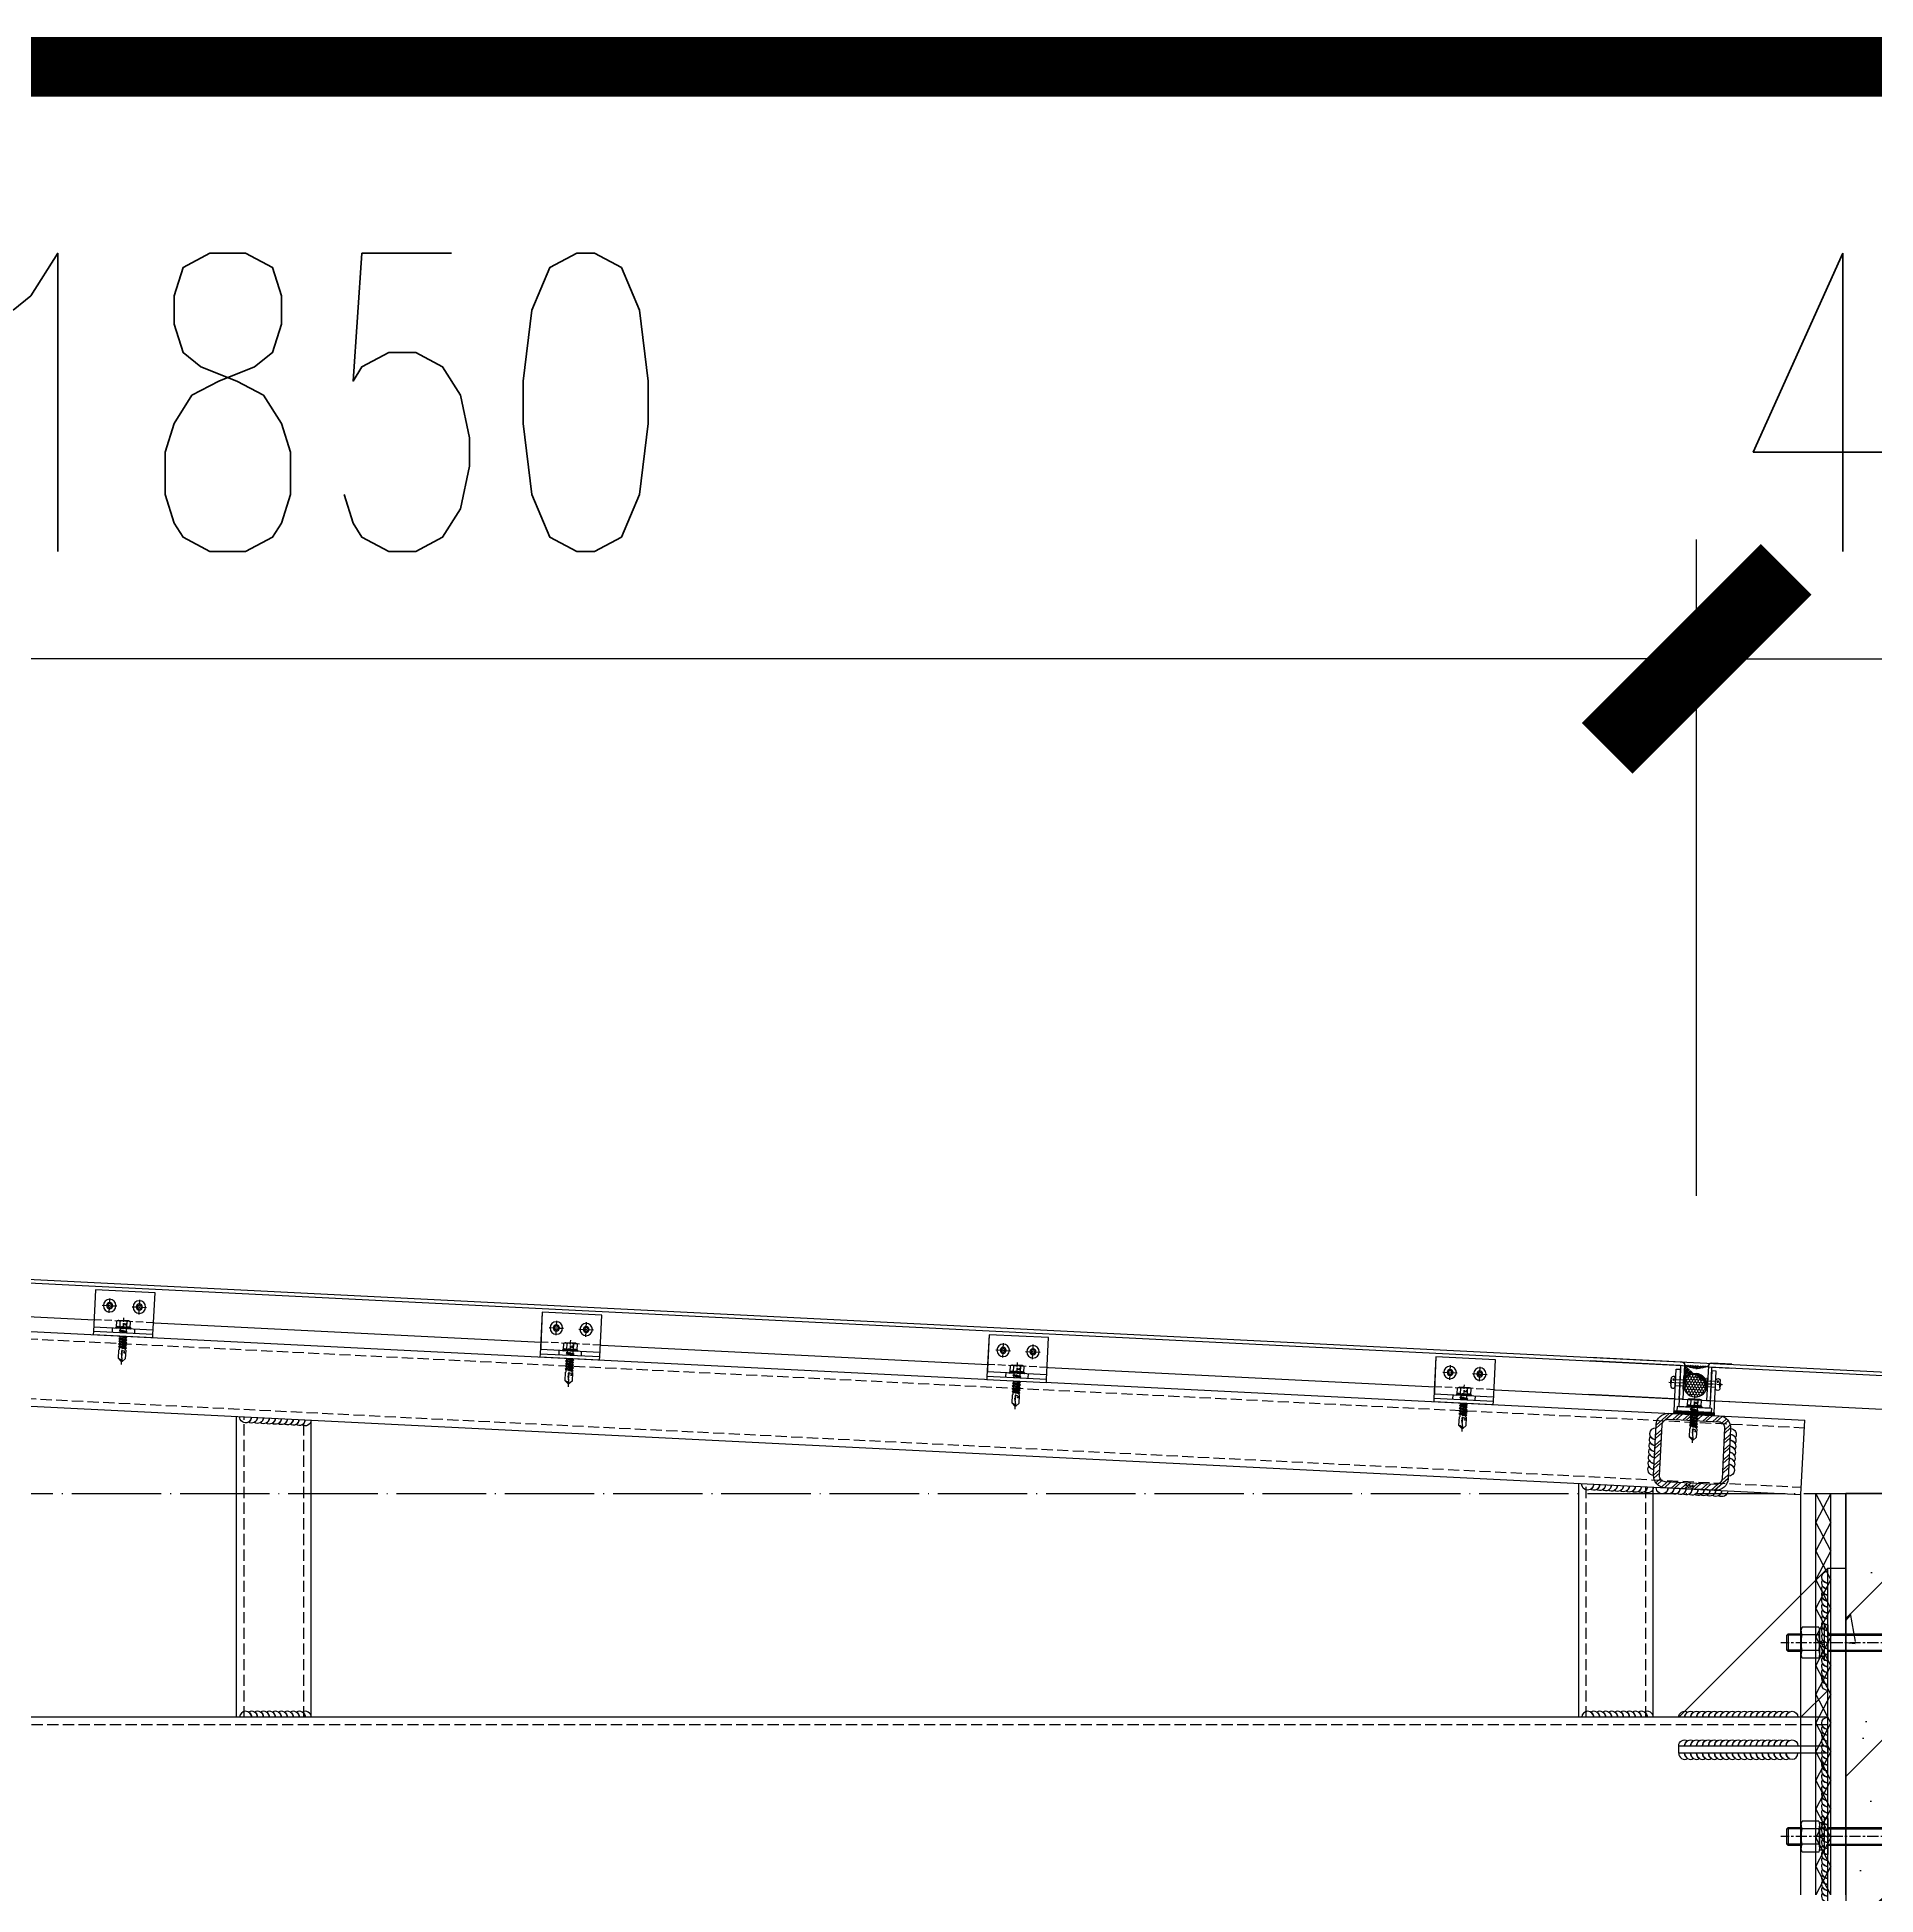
# Model space of a CAD drawing. Extents: x -202236 to 1002404, y -663931 to 1550022.
# Drawn here: x -108079 to -106846, y -327278 to -326032 of the extents above; entities that cross this region are included whole.
import ezdxf
from ezdxf.enums import TextEntityAlignment as Align

# ---------------------------------------------------------------- set-up
doc = ezdxf.new("R2010")
doc.units = 0
for name, pattern in [('CENTER', [2, 1.25, -0.25, 0.25, -0.25]), ('DASH', [0.35, 0.25, -0.1]), ('DOTE', [2.42, 2, -0.2, 0.02, -0.2]), ('ZN-CENTER', [2, 1.25, -0.25, 0.25, -0.25]), ('ZN-DASH', [0.35, 0.25, -0.1])]:
    doc.linetypes.add(name, pattern=pattern)
for name, color, linetype in [('!ZN1-填充-8', 8, 'Continuous'), ('!ZN3-铝板幕墙-3', 3, 'Continuous'), ('!ZN4-辅助材料-1', 1, 'Continuous'), ('!ZN4-配件-11', 11, 'Continuous'), ('!ZN5-钢材投影-40', 40, 'Continuous'), ('!ZN5-钢材断面-2', 2, 'Continuous'), ('!ZN5-铝材投影-112', 112, 'Continuous'), ('!ZN6-虚线-8', 8, 'ZN-DASH'), ('20剖面图$0$PUB_HATCH', 8, 'Continuous'), ('3索引', 3, 'Continuous'), ('A-AXIS-D', 1, 'Continuous'), ('A-AXIS-DOTE', 14, 'DOTE'), ('A-CURTAIN', 134, 'Continuous'), ('A-HATCH-2', 251, 'Continuous'), ('AS-COLN', 6, 'Continuous'), ('DIM', 173, 'Continuous'), ('Fill', 8, 'Continuous'), ('焊缝', 8, 'Continuous')]:
    doc.layers.add(name, color=color, linetype=linetype)
doc.layers.add('@ZN-型材编号（非打印层）', color=8, linetype='Continuous', plot=False)
doc.styles.add('DHTEXT-1', font='ROMANS.shx', dxfattribs={"width": 0.7, "bigfont": 'CHINESE.shx'})
doc.dimstyles.new('ZN80', dxfattribs={"dimscale": 80, "dimtxt": 2.5, "dimasz": 1.5, "dimexe": 1, "dimexo": 2, "dimgap": 0.9, "dimtad": 1, "dimdec": 0, "dimdsep": 46, "dimtxsty": 'DHTEXT-1', "dimblk": 'ARCHTICK', "dimcen": 2.5, "dimclrd": 173, "dimclre": 173, "dimclrt": 7, "dimazin": 2, "dimtfac": 0.4, "dimtdec": 0, "dimtix": 1, "dimtmove": 2, "dimatfit": 3, "dimfxl": 0, "dimtolj": 1, "dimtzin": 0, "dimarcsym": 0})

# ---------------------------------------------------------------- blocks, each defined once
blk = doc.blocks.new('99平面图例外参$0$$LinePat$夹层保温1')
at = {"color": 0}
for p, q in [((0, 0), (96, 0)), ((0, -50), (96, -50)), ((0, -100), (96, -50)), ((96, -100), (0, -50)), ((0, -100), (96, -100)), ((0, -150), (96, -150))]:
    blk.add_line(p, q, dxfattribs=at)
blk = doc.blocks.new('*U252')
at = {"color": 0, "linetype": 'CENTER', "ltscale": 6}
blk.add_line((-14, 0), (255.5, 0), dxfattribs=at)
at = {"linetype": 'ByBlock', "ltscale": 10}
for p, q in [((-10, 7.8), (-10, -7.8)), ((-9.5, 10.4), (-2.5, 10.4)), ((-9.5, 5.2), (-2.5, 5.2)), ((-2.5, 12), (-2.5, -12)), ((-2.5, 12), (0, 12)), ((0, 12), (0, -12)), ((224, 12), (226.5, 12)), ((224, 12), (224, -12)), ((226.5, 12), (226.5, -12)), ((226.5, 9.2), (226.5, -9.2)), ((226.5, 9.2), (229.6, 9.2)), ((226.5, 0), (229.6, 1.1)), ((229.6, 9.2), (229.6, -9.2)), ((229.6, 7.8), (229.6, -7.8)), ((230.1, 10.4), (241.3, 10.4)), ((230.1, 5.2), (241.3, 5.2)), ((241.8, 7.8), (241.8, -7.8)), ((250.5, 6), (250.5, -6)), ((-9.5, -5.2), (-2.5, -5.2)), ((-9.5, -10.4), (-2.5, -10.4)), ((-2.5, -12), (0, -12)), ((224, -12), (226.5, -12)), ((226.5, -1.5), (229.6, -0.4)), ((226.5, -9.2), (229.6, -9.2)), ((230.1, -5.2), (241.3, -5.2)), ((230.1, -10.4), (241.3, -10.4))]:
    blk.add_line(p, q, dxfattribs=at)
blk.add_lwpolyline([(0, 6), (0, -6), (224, -6), (224, 6)], close=True, dxfattribs=at)
for points in [[(224, 5.1), (0, 5.1)], [(241.8, -6), (250.5, -6), (251.4, -5.1), (251.4, 5.1), (250.5, 6), (241.8, 6)], [(241.8, 5.1), (251.4, 5.1)], [(224, -5.1), (0, -5.1)], [(241.8, -5.1), (251.4, -5.1)]]:
    blk.add_lwpolyline(points, dxfattribs=at)
for centre, radius, start, end in [((-3, 7.8), 7, 158.2132, 201.7868), ((17.3, 0), 27.2, 169.0073, 190.9927), ((236.6, 7.8), 7, 158.2132, 201.7868), ((256.9, 0), 27.2, 169.0073, 190.9927), ((234.8, 7.8), 7, 338.2132, 21.7868), ((214.6, 0), 27.2, 349.0073, 10.9927), ((-3, -7.8), 7, 158.2132, 201.7868), ((236.6, -7.8), 7, 158.2132, 201.7868), ((234.8, -7.8), 7, 338.2132, 21.7868)]:
    blk.add_arc(centre, radius, start, end, dxfattribs=at)
at = {"layer": 'Defpoints', "color": 0, "ltscale": 10, "style": 'DHTEXT-1', "width": 0.7}
blk.add_text('M12', height=1.8, rotation=90, dxfattribs=at).set_placement((-5.2, -2.8), align=Align.CENTER)
blk = doc.blocks.new('A$C0163bdc1')
at = {"layer": '!ZN5-钢材投影-40', "ltscale": 20}
for p, q in [((-218, 0), (-218, 360)), ((-218, 360), (-206, 360)), ((-206, 360), (-206, 0)), ((6, 360), (-6, 360)), ((-6, 360), (-6, 0)), ((6, 0), (6, 360)), ((-218, 0), (-206, 0)), ((-6, 0), (6, 0))]:
    blk.add_line(p, q, dxfattribs=at)
at = {"layer": '!ZN4-配件-11', "color": 1}
for p in [(-218, 310), (-218, 180), (-218, 50)]:
    blk.add_blockref('*U252', p, dxfattribs=at)
blk = doc.blocks.new('*U188')
at = {"color": 0, "linetype": 'ZN-CENTER', "ltscale": 3}
blk.add_line((24, 0), (-7.3, 0), dxfattribs=at)
at = {"ltscale": 10}
for p, q in [((-5.4, -3.5), (-5.4, 3.5)), ((-1, 4.6), (-4.9, 4.6)), ((-1, 2.3), (-4.9, 2.3)), ((-0.6, -5.1), (-0.6, 5.1)), ((-0.2, 5.5), (0, 4.8)), ((0, -4.8), (0, 4.8)), ((0, 2.1), (14.3, 2.1)), ((1.4, 2.7), (2.2, -2.7)), ((3.2, 2.7), (4, -2.7)), ((5, 2.7), (5.8, -2.7)), ((6.8, 2.7), (7.6, -2.7)), ((8.6, 2.7), (9.4, -2.7)), ((10.4, 2.7), (11.2, -2.7)), ((12.2, 2.7), (13, -2.7)), ((-1, -2.3), (-4.9, -2.3)), ((-1, -4.6), (-4.9, -4.6)), ((-0.2, -5.5), (0, -4.8)), ((14.3, -2.1), (0, -2.1))]:
    blk.add_line(p, q, dxfattribs=at)
for points in [[(1.8, -2.1), (1, 2.1), (1.4, 2.7), (1.8, 2.1), (2.6, -2.1), (2.2, -2.7)], [(3.6, -2.1), (2.8, 2.1), (3.2, 2.7), (3.6, 2.1), (4.4, -2.1), (4, -2.7)], [(5.4, -2.1), (4.6, 2.1), (5, 2.7), (5.4, 2.1), (6.2, -2.1), (5.8, -2.7)], [(7.2, -2.1), (6.4, 2.1), (6.8, 2.7), (7.2, 2.1), (8, -2.1), (7.6, -2.7)], [(9, -2.1), (8.2, 2.1), (8.6, 2.7), (9, 2.1), (9.8, -2.1), (9.4, -2.7)], [(10.8, -2.1), (10, 2.1), (10.4, 2.7), (10.8, 2.1), (11.6, -2.1), (11.2, -2.7)], [(12.6, -2.1), (11.8, 2.1), (12.2, 2.7), (12.6, 2.1), (13.4, -2.1), (13, -2.7)]]:
    blk.add_lwpolyline(points, close=True, dxfattribs=at)
for points in [[(14.3, -2.1, -0.414214), (14.4, -2.2), (14.4, -2.3), (20.2, -2.3), (22, -0.3), (22, 0.3), (20.2, 2.3), (14.4, 2.3), (14.4, 2.2, -0.414214), (14.3, 2.1)], [(16.5, -2.3), (16.4, -1.2), (15.8, -1.5, -0.530462), (15, -1.2), (14.8, 0.1, -0.651316), (15.5, 0.5), (16, 0.2), (16.8, 0.7), (22, -0.3, -0.201226), (20.2, 2.3)]]:
    blk.add_lwpolyline(points, format="xyb", dxfattribs=at)
for centre, radius, start, end in [((-3.9, 3.5), 1.58, 133.1736, 226.8264), ((0.1, 0), 5.58, 155.5673, 204.4327), ((0.1, 3.5), 1.58, 133.1736, 226.8264), ((4.1, 0), 5.58, 155.5673, 204.4327), ((7.5, -2.9), 11.3, 132.4922, 138.6064), ((-3.9, -3.5), 1.58, 133.1736, 226.8264), ((0.1, -3.5), 1.58, 133.1736, 226.8264), ((7.5, 2.9), 11.3, 221.3936, 227.5078)]:
    blk.add_arc(centre, radius, start, end, dxfattribs=at)
at = {"layer": 'Defpoints', "color": 0, "ltscale": 10, "style": 'DHTEXT-1', "width": 0.7}
blk.add_text('5.5', height=1, rotation=90, dxfattribs=at).set_placement((-2.5, -0.9), align=Align.CENTER)
blk = doc.blocks.new('*U191')
at = {"color": 0, "linetype": 'CENTER', "ltscale": 3}
for p, q in [((4.9, 0), (-4.9, 0)), ((0, 4.9), (0, -4.9))]:
    blk.add_line(p, q, dxfattribs=at)
at = {"linetype": 'ByBlock', "ltscale": 10}
for radius in [4.2, 2, 1.23]:
    blk.add_circle((0, 0), radius, dxfattribs=at)
blk = doc.blocks.new('*U200')
at = {"ltscale": 0.125}
blk.add_wipeout([(-20, -30), (20, -30), (20, -5), (-20, -5)], dxfattribs=at).dxf.layer = '!ZN6-虚线-8'
at = {"layer": '!ZN1-填充-8'}
h = blk.add_hatch(dxfattribs=at)
h.set_pattern_fill('NET3', color=256, scale=0.75, angle=180, style=0)
h.set_pattern_definition([(180, (-1731.706, 294.7402), (-3e-16, -2.38125), []), (240, (-1731.706, 294.7402), (2.062223, -1.190625), []), (300, (-1731.706, 294.7402), (2.062223, 1.190625), [])])
h.paths.add_polyline_path([(20, 0), (-20, 0), (-20, -2), (20, -2)])
at = {"layer": '!ZN5-铝材投影-112'}
blk.add_lwpolyline([(20, -2), (-20, -2), (-20, -30), (20, -30)], close=True, dxfattribs=at)
at = {"layer": '!ZN6-虚线-8', "color": 8, "linetype": 'ZN-DASH', "ltscale": 20}
blk.add_line((-20, -10), (20, -10), dxfattribs=at)
at = {"layer": '!ZN6-虚线-8', "linetype": 'ZN-DASH', "ltscale": 10}
for p, q in [((-7.5, -5), (-7.5, -2)), ((7.5, -5), (7.5, -2))]:
    blk.add_line(p, q, dxfattribs=at)
at = {"layer": '!ZN4-配件-11', "color": 1, "xscale": -1, "rotation": 270}
for name, p in [('*U188', (0, -5)), ('*U191', (-10, -20)), ('*U191', (10, -20))]:
    blk.add_blockref(name, p, dxfattribs=at)
at = {"ltscale": 0.25}
blk.add_wipeout([(20, 0), (20, -2), (-20, -2), (-20, 0)], dxfattribs=at).dxf.layer = '!ZN4-辅助材料-1'
at = {"layer": '!ZN4-辅助材料-1'}
blk.add_lwpolyline([(20, 0), (-20, 0), (-20, -2), (20, -2)], close=True, dxfattribs=at)
at = {"layer": '!ZN5-铝材投影-112', "ltscale": 0.25}
blk.add_line((-20, -5), (20, -5), dxfattribs=at)
blk = doc.blocks.new('20250912172701')
at = {"layer": '!ZN5-钢材投影-40'}
for p, q in [((0, 100), (-100, 0)), ((0, 18), (-18, 0))]:
    blk.add_line(p, q, dxfattribs=at)
at = {"layer": '焊缝', "ltscale": 800}
for points in [[(0, 18, -0.57735), (-3.5, 24, 0.267949), (0, 22, -0.57735), (-3.5, 28, 0.267949), (0, 26, -0.57735), (-3.5, 32, 0.267949), (0, 30, -0.57735), (-3.5, 36, 0.267949), (0, 34, -0.57735), (-3.5, 40, 0.267949), (0, 38, -0.57735), (-3.5, 44, 0.267949), (0, 42, -0.57735), (-3.5, 48, 0.267949), (0, 46, -0.57735), (-3.5, 52, 0.267949), (0, 50, -0.57735), (-3.5, 56, 0.267949), (0, 54, -0.57735), (-3.5, 60, 0.267949), (0, 58, -0.57735), (-3.5, 64, 0.267949), (0, 62, -0.57735), (-3.5, 68, 0.267949), (0, 66, -0.57735), (-3.5, 72, 0.267949), (0, 70, -0.57735), (-3.5, 76, 0.267949), (0, 74, -0.57735), (-3.5, 80, 0.267949), (0, 78, -0.57735), (-3.5, 84, 0.267949), (0, 82, -0.57735), (-3.5, 88, 0.267949), (0, 86, -0.57735), (-3.5, 92, 0.267949), (0, 90, -1), (0, 98, -1)], [(-100, 0, -0.57735), (-94, 3.5, 0.267949), (-96, 0, -0.57735), (-90, 3.5, 0.267949), (-92, 0, -0.57735), (-86, 3.5, 0.267949), (-88, 0, -0.57735), (-82, 3.5, 0.267949), (-84, 0, -0.57735), (-78, 3.5, 0.267949), (-80, 0, -0.57735), (-74, 3.5, 0.267949), (-76, 0, -0.57735), (-70, 3.5, 0.267949), (-72, 0, -0.57735), (-66, 3.5, 0.267949), (-68, 0, -0.57735), (-62, 3.5, 0.267949), (-64, 0, -0.57735), (-58, 3.5, 0.267949), (-60, 0, -0.57735), (-54, 3.5, 0.267949), (-56, 0, -0.57735), (-50, 3.5, 0.267949), (-52, 0, -0.57735), (-46, 3.5, 0.267949), (-48, 0, -0.57735), (-42, 3.5, 0.267949), (-44, 0, -0.57735), (-38, 3.5, 0.267949), (-40, 0, -0.57735), (-34, 3.5, 0.267949), (-36, 0, -0.57735), (-30, 3.5, 0.267949), (-32, 0, -0.57735), (-26, 3.5, 0.267949), (-28, 0, -1), (-20, 0, -1)]]:
    blk.add_lwpolyline(points, format="xyb", dxfattribs=at)
blk = doc.blocks.new('20250912172753')
at = {"layer": '!ZN5-钢材投影-40'}
blk.add_lwpolyline([(-100, -19.2), (0, -19.2), (0, -24.2), (-100, -24.2)], close=True, dxfattribs=at)
at = {"layer": '焊缝', "ltscale": 800}
for points in [[(-100, -19.2, -0.57735), (-94, -15.7, 0.267949), (-96, -19.2, -0.57735), (-90, -15.7, 0.267949), (-92, -19.2, -0.57735), (-86, -15.7, 0.267949), (-88, -19.2, -0.57735), (-82, -15.7, 0.267949), (-84, -19.2, -0.57735), (-78, -15.7, 0.267949), (-80, -19.2, -0.57735), (-74, -15.7, 0.267949), (-76, -19.2, -0.57735), (-70, -15.7, 0.267949), (-72, -19.2, -0.57735), (-66, -15.7, 0.267949), (-68, -19.2, -0.57735), (-62, -15.7, 0.267949), (-64, -19.2, -0.57735), (-58, -15.7, 0.267949), (-60, -19.2, -0.57735), (-54, -15.7, 0.267949), (-56, -19.2, -0.57735), (-50, -15.7, 0.267949), (-52, -19.2, -0.57735), (-46, -15.7, 0.267949), (-48, -19.2, -0.57735), (-42, -15.7, 0.267949), (-44, -19.2, -0.57735), (-38, -15.7, 0.267949), (-40, -19.2, -0.57735), (-34, -15.7, 0.267949), (-36, -19.2, -0.57735), (-30, -15.7, 0.267949), (-32, -19.2, -0.57735), (-26, -15.7, 0.267949), (-28, -19.2, -1), (-20, -19.2, -1)], [(-100, -24.2, 0.57735), (-94, -27.7, -0.267949), (-96, -24.2, 0.57735), (-90, -27.7, -0.267949), (-92, -24.2, 0.57735), (-86, -27.7, -0.267949), (-88, -24.2, 0.57735), (-82, -27.7, -0.267949), (-84, -24.2, 0.57735), (-78, -27.7, -0.267949), (-80, -24.2, 0.57735), (-74, -27.7, -0.267949), (-76, -24.2, 0.57735), (-70, -27.7, -0.267949), (-72, -24.2, 0.57735), (-66, -27.7, -0.267949), (-68, -24.2, 0.57735), (-62, -27.7, -0.267949), (-64, -24.2, 0.57735), (-58, -27.7, -0.267949), (-60, -24.2, 0.57735), (-54, -27.7, -0.267949), (-56, -24.2, 0.57735), (-50, -27.7, -0.267949), (-52, -24.2, 0.57735), (-46, -27.7, -0.267949), (-48, -24.2, 0.57735), (-42, -27.7, -0.267949), (-44, -24.2, 0.57735), (-38, -27.7, -0.267949), (-40, -24.2, 0.57735), (-34, -27.7, -0.267949), (-36, -24.2, 0.57735), (-30, -27.7, -0.267949), (-32, -24.2, 0.57735), (-26, -27.7, -0.267949), (-28, -24.2, 1), (-20, -24.2, 1)]]:
    blk.add_lwpolyline(points, format="xyb", dxfattribs=at)
blk = doc.blocks.new('铝板16mm胶缝')
at = {"layer": '!ZN1-填充-8'}
h = blk.add_hatch(dxfattribs=at)
h.set_pattern_fill('HONEY', color=256, scale=0.7, angle=-270, style=0)
h.set_pattern_definition([(90, (10097.3199, 185.0233), (-0.9623705, 1.666875), [1.11125, -2.2225]), (210, (10097.3199, 185.0233), (-0.962370845, -1.6668748), [1.11125, -2.2225]), (150, (10097.3199, 185.0233), (-1.924741345, 2e-07), [-2.2225, 1.11125])])
edge = h.paths.add_edge_path()
edge.add_ellipse((-8.5, 14.6), major_axis=(-8, 0), ratio=0.974793, start_angle=0, end_angle=360)
h = blk.add_hatch(dxfattribs=at)
h.set_pattern_fill('ANSI35', color=256, scale=0.5, angle=-270, style=0)
h.set_pattern_definition([(135, (0, 0), (-1.12253, -1.12253), []), (135, (0, 1.1225), (-1.12253, -1.12253), [1.984375, -0.396875, 0, -0.396875])])
edge = h.paths.add_edge_path()
edge.add_line((-0.5, 1.4), (-0.5, 14.6))
edge.add_line((-16.5, 1.4), (-16.5, 14.6))
edge.add_ellipse((-8.5, 14.6), major_axis=(-8, 0), ratio=0.974793, start_angle=0, end_angle=180)
edge.add_arc((-8.5, -14.4), 17.7, 63.1657, 116.8343)
at = {"layer": '!ZN4-辅助材料-1', "ltscale": 0.5}
blk.add_arc((-8.5, -14.4), 17.7, 63.1657, 116.8343, dxfattribs=at)
blk.add_ellipse((-8.5, 14.6), major_axis=(-8, 0), ratio=0.974793, dxfattribs=at)
at = {"layer": 'Defpoints', "ltscale": 0.5}
for p in [(-16.5, -0.6), (-8.5, -0.6), (-0.5, -0.6)]:
    blk.add_point(p, dxfattribs=at)
blk = doc.blocks.new('*U253')
at = {"color": 0, "linetype": 'ZN-CENTER', "ltscale": 3}
blk.add_line((24, 0), (-7.3, 0), dxfattribs=at)
at = {"ltscale": 10}
for p, q in [((-5.4, -3.5), (-5.4, 3.5)), ((-1, 4.6), (-4.9, 4.6)), ((-1, 2.3), (-4.9, 2.3)), ((-0.6, -5.1), (-0.6, 5.1)), ((-0.2, 5.5), (0, 4.8)), ((0, -4.8), (0, 4.8)), ((0, 2.1), (14.3, 2.1)), ((1.4, 2.7), (2.2, -2.7)), ((3.2, 2.7), (4, -2.7)), ((5, 2.7), (5.8, -2.7)), ((6.8, 2.7), (7.6, -2.7)), ((8.6, 2.7), (9.4, -2.7)), ((10.4, 2.7), (11.2, -2.7)), ((12.2, 2.7), (13, -2.7)), ((-1, -2.3), (-4.9, -2.3)), ((-1, -4.6), (-4.9, -4.6)), ((-0.2, -5.5), (0, -4.8)), ((14.3, -2.1), (0, -2.1))]:
    blk.add_line(p, q, dxfattribs=at)
for points in [[(1.8, -2.1), (1, 2.1), (1.4, 2.7), (1.8, 2.1), (2.6, -2.1), (2.2, -2.7)], [(3.6, -2.1), (2.8, 2.1), (3.2, 2.7), (3.6, 2.1), (4.4, -2.1), (4, -2.7)], [(5.4, -2.1), (4.6, 2.1), (5, 2.7), (5.4, 2.1), (6.2, -2.1), (5.8, -2.7)], [(7.2, -2.1), (6.4, 2.1), (6.8, 2.7), (7.2, 2.1), (8, -2.1), (7.6, -2.7)], [(9, -2.1), (8.2, 2.1), (8.6, 2.7), (9, 2.1), (9.8, -2.1), (9.4, -2.7)], [(10.8, -2.1), (10, 2.1), (10.4, 2.7), (10.8, 2.1), (11.6, -2.1), (11.2, -2.7)], [(12.6, -2.1), (11.8, 2.1), (12.2, 2.7), (12.6, 2.1), (13.4, -2.1), (13, -2.7)]]:
    blk.add_lwpolyline(points, close=True, dxfattribs=at)
for points in [[(14.3, -2.1, -0.414214), (14.4, -2.2), (14.4, -2.3), (20.2, -2.3), (22, -0.3), (22, 0.3), (20.2, 2.3), (14.4, 2.3), (14.4, 2.2, -0.414214), (14.3, 2.1)], [(16.5, -2.3), (16.4, -1.2), (15.8, -1.5, -0.530462), (15, -1.2), (14.8, 0.1, -0.651316), (15.5, 0.5), (16, 0.2), (16.8, 0.7), (22, -0.3, -0.201226), (20.2, 2.3)]]:
    blk.add_lwpolyline(points, format="xyb", dxfattribs=at)
for centre, radius, start, end in [((-3.9, 3.5), 1.58, 133.1736, 226.8264), ((0.1, 0), 5.58, 155.5673, 204.4327), ((0.1, 3.5), 1.58, 133.1736, 226.8264), ((4.1, 0), 5.58, 155.5673, 204.4327), ((7.5, -2.9), 11.3, 132.4922, 138.6064), ((-3.9, -3.5), 1.58, 133.1736, 226.8264), ((0.1, -3.5), 1.58, 133.1736, 226.8264), ((7.5, 2.9), 11.3, 221.3936, 227.5078)]:
    blk.add_arc(centre, radius, start, end, dxfattribs=at)
at = {"layer": 'Defpoints', "color": 0, "ltscale": 10, "style": 'DHTEXT-1', "width": 0.7}
blk.add_text('5.5', height=1, rotation=90, dxfattribs=at).set_placement((-2.5, -0.9), align=Align.CENTER)
blk = doc.blocks.new('铝板连接件1(新规)')
at = {"layer": '!ZN1-填充-8'}
h = blk.add_hatch(dxfattribs=at)
h.set_pattern_fill('NET3', color=256, scale=0.4, angle=180, style=0)
h.set_pattern_definition([(180, (18968.597, 39999.0891), (-1e-15, -1.27), []), (240, (18968.597, 39999.0891), (1.099852263, -0.635), []), (300, (18968.597, 39999.0891), (1.099852263, 0.635), [])])
h.paths.add_polyline_path([(-13.5, 2), (-13.5, 0), (13.5, 0), (13.5, 2)])
at = {"layer": '!ZN4-辅助材料-1', "ltscale": 5}
blk.add_lwpolyline([(-13.5, 2), (-13.5, 0), (13.5, 0), (13.5, 2)], close=True, dxfattribs=at)
at = {"layer": '!ZN5-铝材投影-112'}
for points in [[(11.5, 2), (-13.5, 2), (-13.5, 30), (-10.5, 30), (-10.5, 5), (11.5, 5)], [(-11.5, 2), (13.5, 2), (13.5, 30), (10.5, 30), (10.5, 5), (-11.5, 5)]]:
    blk.add_lwpolyline(points, close=True, dxfattribs=at)
at = {"layer": '!ZN4-配件-11', "color": 1, "rotation": 270}
blk.add_blockref('*U253', (0, 5), dxfattribs=at)
blk = doc.blocks.new('*U196')
at = {"color": 0, "linetype": 'CENTER', "ltscale": 3}
blk.add_line((10, 0), (-2.5, 0), dxfattribs=at)
at = {"linetype": 'ByBlock', "lineweight": -2, "ltscale": 10}
for p, q in [((-1.2, -3), (-1.2, 3)), ((0, 4.2), (0, -4.2)), ((5.5, 2), (0, 2)), ((5.5, 2.5), (5.5, -2.5)), ((5.5, -2), (0, -2))]:
    blk.add_line(p, q, dxfattribs=at)
for centre, radius, start, end in [((4.4, 0), 5.96, 160.395, 199.605), ((0, 3), 1.2, 90, 180), ((7, 2.5), 1.5, 348.448, 180), ((16.2, 0), 8, 164.3308, 195.6692), ((6.2, 0), 2.67, 323.2266, 36.7843), ((0, -3), 1.2, 180, 270), ((7, -2.5), 1.5, 180, 11.552)]:
    blk.add_arc(centre, radius, start, end, dxfattribs=at)
at = {"layer": 'Defpoints', "color": 0, "ltscale": 10, "style": 'DHTEXT-1', "width": 0.7}
blk.add_text('D4', height=1, rotation=90, dxfattribs=at).set_placement((7.4, -1.8), align=Align.CENTER)
blk = doc.blocks.new('*U198')
at = {"layer": '!ZN3-铝板幕墙-3'}
for p, q in [((-13.5, -5), (-71.4, -5)), ((13.5, -5), (23.6, -5))]:
    blk.add_line(p, q, dxfattribs=at)
for points in [[(-71.4, -30), (-10, -30, 0.414214), (-8, -28), (-8, -5), (-10.5, -5), (-10.5, -27, -0.414214), (-11, -27.5), (-71.4, -27.5)], [(23.6, -30), (10, -30, -0.414214), (8, -28), (8, -5), (10.5, -5), (10.5, -27, 0.414214), (11, -27.5), (23.6, -27.5)]]:
    blk.add_lwpolyline(points, format="xyb", dxfattribs=at)
at = {"layer": '!ZN4-辅助材料-1'}
blk.add_blockref('铝板16mm胶缝', (8.5, -29.4), dxfattribs=at)
at = {"layer": '!ZN4-配件-11', "rotation": 180}
blk.add_blockref('铝板连接件1(新规)', (0, 5), dxfattribs=at)
at = {"layer": '!ZN4-配件-11', "color": 1, "xscale": -1}
blk.add_blockref('*U196', (-8, -16), dxfattribs=at)
at = {"layer": '!ZN4-配件-11', "color": 1}
blk.add_blockref('*U196', (8, -16), dxfattribs=at)
blk = doc.blocks.new('方管钢50x4')
at = {"layer": 'Fill'}
h = blk.add_hatch(dxfattribs=at)
h.set_pattern_fill('ANSI32', color=8, scale=0.5, style=0)
h.set_pattern_definition([(45, (-2819.7443, -883.732), (-3.367596, 3.367596), []), (45, (-2817.499, -883.732), (-3.367596, 3.367596), [])])
edge = h.paths.add_edge_path(flags=16)
edge.add_line((-17, 21), (17, 21))
edge.add_arc((17, 17), 4, 0, 90, ccw=False)
edge.add_line((21, 17), (21, -17))
edge.add_arc((17, -17), 4, 270, 360, ccw=False)
edge.add_line((17, -21), (-17, -21))
edge.add_arc((-17, -17), 4, 180, 270, ccw=False)
edge.add_line((-21, -17), (-21, 17))
edge.add_arc((-17, 17), 4, 90, 180, ccw=False)
edge = h.paths.add_edge_path()
edge.add_line((-17, 25), (17, 25))
edge.add_arc((17, 17), 8, 0, 90, ccw=False)
edge.add_line((25, 17), (25, -17))
edge.add_arc((17, -17), 8, 270, 360, ccw=False)
edge.add_line((17, -25), (-17, -25))
edge.add_arc((-17, -17), 8, 180, 270, ccw=False)
edge.add_line((-25, -17), (-25, 17))
edge.add_arc((-17, 17), 8, 90, 180, ccw=False)
for points in [[(-17, 25), (17, 25, -0.414214), (25, 17), (25, -17, -0.414214), (17, -25), (-17, -25, -0.414214), (-25, -17), (-25, 17, -0.414214)], [(-17, 21), (17, 21, -0.414214), (21, 17), (21, -17, -0.414214), (17, -21), (-17, -21, -0.414214), (-21, -17), (-21, 17, -0.414214)]]:
    blk.add_lwpolyline(points, format="xyb", close=True)
at = {"layer": '@ZN-型材编号（非打印层）', "style": 'DHTEXT-1', "width": 0.7}
blk.add_text('50x4', height=2, dxfattribs=at).set_placement((-0.5, -23), align=Align.MIDDLE_CENTER)
blk = doc.blocks.new('*U199')
at = {"layer": '!ZN5-钢材断面-2'}
blk.add_blockref('方管钢50x4', (0, 0), dxfattribs=at)
blk = doc.blocks.new('20250913160558')
at = {"layer": '20剖面图$0$PUB_HATCH'}
h = blk.add_hatch(dxfattribs=at)
h.set_pattern_fill('钢筋混凝土', color=256, scale=30, style=0)
h.set_pattern_definition([(45, (1560146.1, -568420.25), (-53.0330086, 53.0330086), []), (50, (1560146.1, -568420.25), (215.178055, -18.82564), [22.5, -247.5]), (355, (1560146.1, -568420.25), (-41.6254, 225.65764), [18, -198]), (100.4514, (1560164.03, -568421.82), (173.552815, 206.831863), [19.122057, -210.342634]), (46.1842, (1560146.1, -568360.25), (320.172315, -49.655704), [33.75, -371.25]), (96.6356, (1560172.78, -568364.4), (280.39881, 292.23536), [28.683086, -315.5139]), (351.1842, (1560146.1, -568360.25), (280.398584, 292.23558), [27, -297]), (21, (1560176.1, -568375.25), (179.072116, -120.785667), [22.5, -247.5]), (326, (1560176.1, -568375.25), (72.9946, 217.545014), [18, -198]), (71.4514, (1560191.02, -568385.32), (252.066789, 96.75915), [19.122057, -210.342634]), (37.5, (1560146.1, -568420.25), (3.6479566, 99.868156), [0, -195.6, 0, -201, 0, -198.75]), (7.5, (1560146.1, -568420.25), (78.920861, 118.3235136), [0, -114.6, 0, -191.1, 0, -75.75]), (327.5, (1560079.2, -568420.25), (160.146731, -6.7664615), [0, -75, 0, -234, 0, -310.5]), (317.5, (1560049.2, -568420.25), (174.955851, 30.031495), [0, -97.5, 0, -155.4, 0, -220.5])])
h.paths.add_polyline_path([(-50, -780), (-250, -780), (-250, -1230.3), (-50, -1230.3)])
at = {"layer": '!ZN3-铝板幕墙-3'}
for points in [[(-2300, -1430), (-2721, -832.1, -0.624182), (-2582, -580.5), (50, -712.1), (50, -852.1)], [(-2297.5, -1429.2), (-2719, -830.7, -0.624176), (-2582.1, -583), (47.5, -714.5), (47.5, -849.6)], [(-261.9, -1405), (-2287, -1405), (-2700.5, -817.8, -0.624113), (-2583.2, -605.5), (25, -735.9), (25, -827.1), (-36.7, -827.1)]]:
    blk.add_lwpolyline(points, format="xyb", dxfattribs=at)
at = {"layer": '!ZN5-钢材投影-40'}
for p, q in [((-2602.2, -614.5), (-277.5, -730.8)), ((-2603.5, -664.5), (-280, -780.7)), ((-1329, -930), (-1329, -728.3)), ((-1279, -930), (-1279, -730.8)), ((-280, -780.7), (-277.5, -730.8)), ((-429, -930), (-429, -773.3)), ((-379, -930), (-379, -775.8)), ((-262, -930), (-2609.3, -930))]:
    blk.add_line(p, q, dxfattribs=at)
at = {"layer": '!ZN6-虚线-8', "ltscale": 30}
for p, q in [((-2602.4, -619.5), (-277.8, -735.8)), ((-2603.5, -659.5), (-279.8, -775.7)), ((-1324, -930), (-1324, -728.5)), ((-1284, -930), (-1284, -730.5)), ((-424, -930), (-424, -773.5)), ((-384, -930), (-384, -775.5)), ((-262, -935), (-2605.8, -935))]:
    blk.add_line(p, q, dxfattribs=at)
at = {"layer": 'AS-COLN'}
for p, q in [((-250, -780), (-250, -1230)), ((-50, -780), (-250, -780))]:
    blk.add_line(p, q, dxfattribs=at)
at = {"layer": '焊缝', "ltscale": 800}
for points in [[(-1279, -730.8, -0.57735), (-1285.2, -733.9, 0.267949), (-1283, -730.6, -0.57735), (-1289.2, -733.7, 0.267949), (-1287, -730.4, -0.57735), (-1293.2, -733.5, 0.267949), (-1291, -730.2, -0.57735), (-1297.2, -733.3, 0.267949), (-1295, -730, -0.57735), (-1301.2, -733.1, 0.267949), (-1299, -729.8, -0.57735), (-1305.2, -732.9, 0.267949), (-1303, -729.6, -0.57735), (-1309.2, -732.7, 0.267949), (-1307, -729.4, -0.57735), (-1313.1, -732.5, 0.267949), (-1311, -729.2, -0.57735), (-1317.1, -732.3, 0.267949), (-1315, -729, -0.57735), (-1321.1, -732.1, 0.267949), (-1319, -728.8, -1), (-1327, -728.4, -1)], [(-378.8, -767.8, -0.57735), (-382, -761.6, 0.267949), (-378.6, -763.8, -0.57735), (-381.8, -757.6, 0.267949), (-378.4, -759.8, -0.57735), (-381.6, -753.6, 0.267949), (-378.2, -755.8, -0.57735), (-381.4, -749.6, 0.267949), (-378, -751.8, -0.57735), (-381.2, -745.6, 0.267949), (-377.8, -747.8, -0.57735), (-381, -741.6, 0.267949), (-377.6, -743.8, -1), (-377.2, -735.8, -1)], [(-327.2, -736.3, -0.57735), (-324, -742.5, 0.267949), (-327.4, -740.3, -0.57735), (-324.2, -746.5, 0.267949), (-327.6, -744.3, -0.57735), (-324.4, -750.5, 0.267949), (-327.8, -748.3, -0.57735), (-324.6, -754.5, 0.267949), (-328, -752.3, -0.57735), (-324.8, -758.5, 0.267949), (-328.2, -756.3, -0.57735), (-325, -762.4, 0.267949), (-328.4, -760.3, -1), (-328.8, -768.3, -1)], [(-379, -775.8, -0.57735), (-385.2, -778.9, 0.267949), (-383, -775.6, -0.57735), (-389.2, -778.7, 0.267949), (-387, -775.4, -0.57735), (-393.2, -778.5, 0.267949), (-391, -775.2, -0.57735), (-397.2, -778.3, 0.267949), (-395, -775, -0.57735), (-401.2, -778.1, 0.267949), (-399, -774.8, -0.57735), (-405.2, -777.9, 0.267949), (-403, -774.6, -0.57735), (-409.2, -777.7, 0.267949), (-407, -774.4, -0.57735), (-413.1, -777.5, 0.267949), (-411, -774.2, -0.57735), (-417.1, -777.3, 0.267949), (-415, -774, -0.57735), (-421.1, -777.1, 0.267949), (-419, -773.8, -1), (-427, -773.4, -1)], [(-329, -778.3, -0.57735), (-335.2, -781.4, 0.267949), (-333, -778.1, -0.57735), (-339.2, -781.2, 0.267949), (-337, -777.9, -0.57735), (-343.2, -781, 0.267949), (-341, -777.7, -0.57735), (-347.2, -780.8, 0.267949), (-345, -777.5, -0.57735), (-351.2, -780.6, 0.267949), (-349, -777.3, -0.57735), (-355.2, -780.4, 0.267949), (-353, -777.1, -0.57735), (-359.2, -780.2, 0.267949), (-357, -776.9, -0.57735), (-363.1, -780, 0.267949), (-361, -776.7, -0.57735), (-367.1, -779.8, 0.267949), (-365, -776.5, -0.57735), (-371.1, -779.6, 0.267949), (-369, -776.3, -1), (-377, -775.9, -1)], [(-1279, -930, 0.57735), (-1285, -926.5, -0.267949), (-1283, -930, 0.57735), (-1289, -926.5, -0.267949), (-1287, -930, 0.57735), (-1293, -926.5, -0.267949), (-1291, -930, 0.57735), (-1297, -926.5, -0.267949), (-1295, -930, 0.57735), (-1301, -926.5, -0.267949), (-1299, -930, 0.57735), (-1305, -926.5, -0.267949), (-1303, -930, 0.57735), (-1309, -926.5, -0.267949), (-1307, -930, 0.57735), (-1313, -926.5, -0.267949), (-1311, -930, 0.57735), (-1317, -926.5, -0.267949), (-1315, -930, 0.57735), (-1321, -926.5, -0.267949), (-1319, -930, 1), (-1327, -930, 1)], [(-379, -930, 0.57735), (-385, -926.5, -0.267949), (-383, -930, 0.57735), (-389, -926.5, -0.267949), (-387, -930, 0.57735), (-393, -926.5, -0.267949), (-391, -930, 0.57735), (-397, -926.5, -0.267949), (-395, -930, 0.57735), (-401, -926.5, -0.267949), (-399, -930, 0.57735), (-405, -926.5, -0.267949), (-403, -930, 0.57735), (-409, -926.5, -0.267949), (-407, -930, 0.57735), (-413, -926.5, -0.267949), (-411, -930, 0.57735), (-417, -926.5, -0.267949), (-415, -930, 0.57735), (-421, -926.5, -0.267949), (-419, -930, 1), (-427, -930, 1)], [(-262, -1054, -0.57735), (-265.5, -1048, 0.267949), (-262, -1050, -0.57735), (-265.5, -1044, 0.267949), (-262, -1046, -0.57735), (-265.5, -1040, 0.267949), (-262, -1042, -0.57735), (-265.5, -1036, 0.267949), (-262, -1038, -0.57735), (-265.5, -1032, 0.267949), (-262, -1034, -0.57735), (-265.5, -1028, 0.267949), (-262, -1030, -0.57735), (-265.5, -1024, 0.267949), (-262, -1026, -0.57735), (-265.5, -1020, 0.267949), (-262, -1022, -0.57735), (-265.5, -1016, 0.267949), (-262, -1018, -0.57735), (-265.5, -1012, 0.267949), (-262, -1014, -0.57735), (-265.5, -1008, 0.267949), (-262, -1010, -0.57735), (-265.5, -1004, 0.267949), (-262, -1006, -0.57735), (-265.5, -1000, 0.267949), (-262, -1002, -0.57735), (-265.5, -996, 0.267949), (-262, -998, -0.57735), (-265.5, -992, 0.267949), (-262, -994, -0.57735), (-265.5, -988, 0.267949), (-262, -990, -0.57735), (-265.5, -984, 0.267949), (-262, -986, -0.57735), (-265.5, -980, 0.267949), (-262, -982, -0.57735), (-265.5, -976, 0.267949), (-262, -978, -0.57735), (-265.5, -972, 0.267949), (-262, -974, -0.57735), (-265.5, -968, 0.267949), (-262, -970, -0.57735), (-265.5, -964, 0.267949), (-262, -966, -0.57735), (-265.5, -960, 0.267949), (-262, -962, -0.57735), (-265.5, -956, 0.267949), (-262, -958, -0.57735), (-265.5, -952, 0.267949), (-262, -954, -0.57735), (-265.5, -948, 0.267949), (-262, -950, -0.57735), (-265.5, -944, 0.267949), (-262, -946, -0.57735), (-265.5, -940, 0.267949), (-262, -942, -0.57735), (-265.5, -936, 0.267949), (-262, -938, -1), (-262, -930, -1)]]:
    blk.add_lwpolyline(points, format="xyb", dxfattribs=at)
at = {"layer": '!ZN4-配件-11', "rotation": 357.13759477397}
blk.add_blockref('*U199', (-353, -752), dxfattribs=at)
at = {"layer": '!ZN6-虚线-8', "ltscale": 800}
for name in ['20250912172701', '20250912172753']:
    blk.add_blockref(name, (-262, -930), dxfattribs=at)
at = {"xscale": -0.9999999999999991, "rotation": 177.13759477388}
blk.add_blockref('*U198', (-351.5, -722.1), dxfattribs=at)
at = {"layer": 'A-CURTAIN', "ltscale": 800, "xscale": -1}
blk.add_blockref('A$C0163bdc1', (-256, -1190), dxfattribs=at)
at = {"layer": 'A-HATCH-2', "xscale": 0.2002314816409757, "yscale": 0.2000000000000005, "zscale": 0.2, "rotation": 90}
for p in [(-280, -799.2), (-280, -818.4), (-280, -837.7), (-280, -856.9), (-280, -876.1), (-280, -895.3), (-280, -914.6), (-280, -933.8), (-280, -953), (-280, -972.2), (-280, -991.4), (-280, -1010.7), (-280, -1029.9), (-280, -1049.1)]:
    blk.add_blockref('99平面图例外参$0$$LinePat$夹层保温1', p, dxfattribs=at)
at = {"rotation": 177.1375947739551}
for p in [(-1405.2, -674.4), (-1105.6, -689.4), (-806, -704.4), (-506.3, -719.3)]:
    blk.add_blockref('*U200', p, dxfattribs=at)
blk = doc.blocks.new('_ArchTick')
at = {"color": 0, "linetype": 'ByBlock', "const_width": 0.4}
blk.add_lwpolyline([(-0.5, -0.5), (0.5, 0.5)], dxfattribs=at)
blk = doc.blocks.new('*D435')
at = {"layer": 'Defpoints', "color": 0, "ltscale": 800, "transparency": 16777216}
for p in [(-108815.7, -326448.8), (-108815.7, -326828.3), (-106965.7, -326969)]:
    blk.add_point(p, dxfattribs=at)
at = {"layer": 'DIM', "color": 173, "linetype": 'ByBlock', "lineweight": -2, "ltscale": 800, "transparency": 16777216}
for p, q in [((-108815.7, -326668.3), (-108815.7, -326368.8)), ((-106965.7, -326809), (-106965.7, -326368.8)), ((-106965.7, -326448.8), (-108815.7, -326448.8))]:
    blk.add_line(p, q, dxfattribs=at)
at = {"layer": 'DIM', "color": 173, "lineweight": -2, "ltscale": 800, "transparency": 16777216, "xscale": 120, "yscale": 120, "zscale": 120, "rotation": 180}
blk.add_blockref('_ArchTick', (-108815.7, -326448.8), dxfattribs=at)
at = {"layer": 'DIM', "color": 173, "lineweight": -2, "ltscale": 800, "transparency": 16777216, "xscale": 120, "yscale": 120, "zscale": 120}
blk.add_blockref('_ArchTick', (-106965.7, -326448.8), dxfattribs=at)
at = {"layer": 'DIM', "color": 7, "ltscale": 800, "transparency": 16777216, "insert": (-107890.7, -326276.8), "char_height": 200, "attachment_point": 5, "style": 'DHTEXT-1'}
blk.add_mtext('\\A1;1850', dxfattribs=at)
blk = doc.blocks.new('*D436')
at = {"layer": 'Defpoints', "color": 0, "ltscale": 800, "transparency": 16777216}
for p in [(-106565.7, -326448.8), (-106965.7, -326969), (-106565.7, -326969)]:
    blk.add_point(p, dxfattribs=at)
at = {"layer": 'DIM', "color": 173, "linetype": 'ByBlock', "lineweight": -2, "ltscale": 800, "transparency": 16777216}
for p, q in [((-106965.7, -326809), (-106965.7, -326368.8)), ((-106565.7, -326809), (-106565.7, -326368.8)), ((-106965.7, -326448.8), (-107085.7, -326448.8)), ((-106965.7, -326448.8), (-106565.7, -326448.8)), ((-106565.7, -326448.8), (-106445.7, -326448.8))]:
    blk.add_line(p, q, dxfattribs=at)
at = {"layer": 'DIM', "color": 173, "lineweight": -2, "ltscale": 800, "transparency": 16777216, "xscale": 120, "yscale": 120, "zscale": 120}
blk.add_blockref('_ArchTick', (-106965.7, -326448.8), dxfattribs=at)
at = {"layer": 'DIM', "color": 173, "lineweight": -2, "ltscale": 800, "transparency": 16777216, "xscale": 120, "yscale": 120, "zscale": 120, "rotation": 180}
blk.add_blockref('_ArchTick', (-106565.7, -326448.8), dxfattribs=at)
at = {"layer": 'DIM', "color": 7, "ltscale": 800, "transparency": 16777216, "insert": (-106765.7, -326276.8), "char_height": 200, "attachment_point": 5, "style": 'DHTEXT-1'}
blk.add_mtext('\\A1;400', dxfattribs=at)

msp = doc.modelspace()

# ---------------------------------------------------------------- linework, layer by layer
at = {"layer": 'A-AXIS-DOTE', "ltscale": 30}
msp.add_line((-110886.73, -327008.65), (-93496.73, -327008.65), dxfattribs=at)

# ---------------------------------------------------------------- next in the draw order: block references
at = {"layer": 'A-AXIS-D', "ltscale": 800}
msp.add_blockref('20250913160558', (-106615.75, -326228.65), dxfattribs=at)

# ---------------------------------------------------------------- next in the draw order: linework, layer by layer
at = {"layer": '3索引', "linetype": 'DASH', "ltscale": 400, "const_width": 40}
msp.add_lwpolyline([(-106215.44, -326051.91), (-109611.18, -326051.91, 0.4142136), (-109691.18, -326131.91), (-109691.18, -327946.81, 0.4142136), (-109611.18, -328026.81), (-106215.44, -328026.81, 0.4142136), (-106135.44, -327946.81), (-106135.44, -326131.91, 0.4142136)], format="xyb", close=True, dxfattribs=at)

# ---------------------------------------------------------------- next in the draw order: dimensions: what is measured, and where the dimension line sits
at = {"layer": 'DIM', "ltscale": 800}
for base, p2, picture, middle in [((-108815.75, -326448.75), (-108815.75, -326828.26), '*D435', (-107890.75, -326276.75)), ((-106565.75, -326448.75), (-106565.75, -326968.96), '*D436', (-106765.75, -326276.75))]:
    dim = msp.add_linear_dim(base=base, p1=(-106965.75, -326968.96), p2=p2, dimstyle='ZN80', dxfattribs=at)
    dim.commit()
    dim.dimension.update_dxf_attribs({"geometry": picture, "text_midpoint": middle})

doc.saveas('drawing.dxf')
